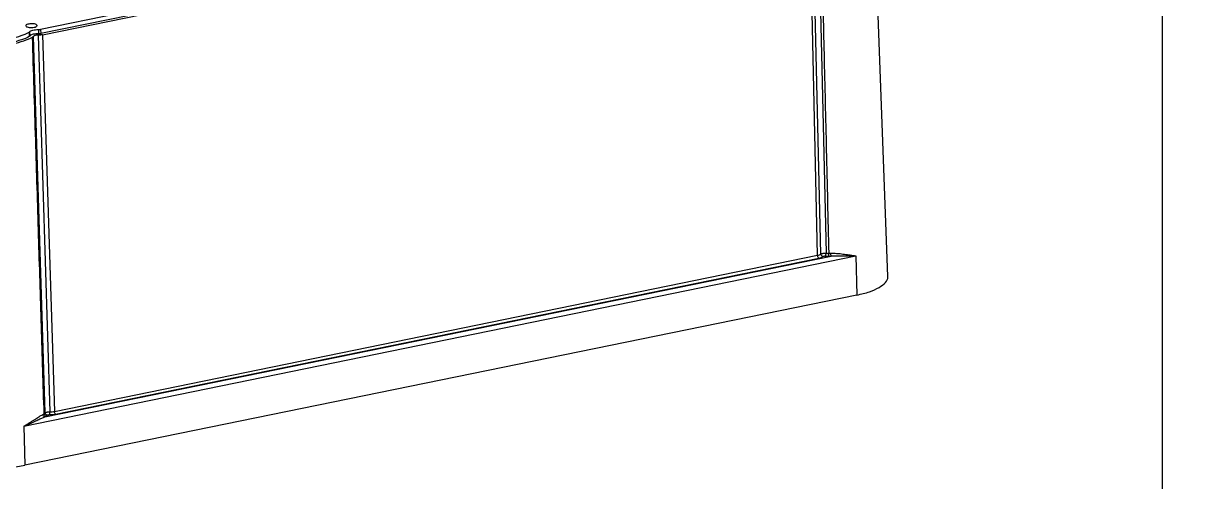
# Model space of a CAD drawing. Header units: millimetres. Extents: x -603 to 1798, y -1840 to -1013.
# Drawn here: x -462.8 to -305, y -1327.5 to -1266.6 of the extents above; entities that cross this region are included whole.
import ezdxf

# ---------------------------------------------------------------- set-up
doc = ezdxf.new("R2010")
doc.units = ezdxf.units.MM
doc.header["$MEASUREMENT"] = 0
doc.layers.get('0').update_dxf_attribs({"linetype": 'CONTINUOUS'})
doc.layers.get('Defpoints').update_dxf_attribs({"linetype": 'CONTINUOUS'})

# ---------------------------------------------------------------- blocks, each defined once
blk = doc.blocks.new('*U25')
at = {"color": 7}
for p, q in [((109.59, -82.41), (107.53, -26.54)), ((98.81, -28.57), (-3.35, -49.47)), ((98.83, -29.14), (-3.33, -50.04)), ((-3.08, -50.19), (99.08, -29.29)), ((100.65, -79.41), (99.5, -29.13)), ((100.2, -29.02), (101.36, -79.3)), ((100.23, -79.57), (99.21, -34.75)), ((-4.89, -49.85), (-4.86, -50.42)), ((-4.83, -49.8), (-4.8, -50.37)), ((-2.73, -100.59), (-4.3, -50.4)), ((-3.68, -50.24), (-2.11, -100.43)), ((-3.64, -49.49), (-3.63, -50.07)), ((-3.35, -49.47), (-3.33, -50.04)), ((-3.08, -50.19), (-1.5, -100.38)), ((-5.59, -102.35), (105.34, -79.66)), ((-2.79, -101.12), (102.03, -79.68)), ((-1.5, -100.38), (100.23, -79.57)), ((-1.35, -100.75), (100.39, -79.94)), ((105.34, -79.66), (105.48, -84.87)), ((105.48, -84.87), (-5.45, -107.56)), ((-5.59, -102.35), (-5.45, -107.56))]:
    blk.add_line(p, q, dxfattribs=at)
for centre, radius, start, end in [((101.1, -56.04), 23.28, 271.4913, 272.2172), ((101.09, -55.53), 24.17, 271.4913, 272.2172), ((-5.64, -95.45), 5.94, 296.0333, 297.8411), ((-5.49, -95.58), 6.17, 296.0333, 297.8411)]:
    blk.add_arc(centre, radius, start, end, dxfattribs=at)
for points, start_tangent, end_tangent in [([(100.53, -29.03), (100.81, -40.69), (101.09, -52.77), (101.39, -65.55), (101.71, -79.31)], (0.023851, -0.999716), (0.023159, -0.999732)), ([(-16.81, -48.9), (-16.6, -49.45), (-15.97, -49.97), (-14.98, -50.4), (-13.66, -50.73), (-12.13, -50.93), (-10.49, -50.98), (-8.82, -50.89), (-7.28, -50.66), (-5.93, -50.3), (-4.89, -49.85)], (-0.017039, -0.999855), (0.868929, 0.494937)), ([(-4.93, -48.76), (-5.18, -48.84), (-5.31, -48.94), (-5.31, -48.99)], (-0.979717, -0.200388), (0.100722, -0.994915)), ([(-3.82, -48.96), (-3.85, -48.89), (-4.01, -48.79), (-4.28, -48.73), (-4.61, -48.72), (-4.93, -48.76)], (-0.078532, 0.996912), (-0.979717, -0.200388)), ([(-4.86, -50.42), (-5.91, -50.87), (-7.26, -51.23), (-7.69, -51.31)], (-0.868928, -0.494939), (-0.985739, -0.168283)), ([(-5.31, -48.99), (-5.29, -49.05), (-5.13, -49.15), (-4.86, -49.21), (-4.53, -49.22), (-4.2, -49.19)], (0.100722, -0.994915), (0.979717, 0.200388)), ([(-4.89, -49.85), (-4.86, -49.83), (-4.84, -49.82), (-4.83, -49.8)], (0.868247, 0.496132), (0.545803, 0.837914)), ([(-4.8, -50.37), (-4.81, -50.38), (-4.83, -50.4), (-4.86, -50.42)], (-0.545803, -0.837914), (-0.868261, -0.496107)), ([(-4.83, -49.8), (-4.67, -49.67), (-4.4, -49.57), (-4.04, -49.51), (-3.64, -49.49)], (0.545803, 0.837914), (0.999723, -0.02354)), ([(-3.63, -50.07), (-3.97, -50.08), (-4.33, -50.13), (-4.63, -50.24), (-4.73, -50.3), (-4.8, -50.37)], (-0.999723, 0.02354), (-0.545803, -0.837914)), ([(-4.3, -50.4), (-4.35, -50.45), (-4.43, -50.5)], (-0.545755, -0.837945), (-0.869202, -0.494458)), ([(-3.68, -50.24), (-3.9, -50.25), (-4.08, -50.28), (-4.22, -50.33), (-4.3, -50.4)], (-0.999723, 0.02354), (-0.545755, -0.837945)), ([(-4.2, -49.19), (-3.95, -49.11), (-3.83, -49), (-3.82, -48.96)], (0.979717, 0.200388), (-0.078532, 0.996912)), ([(-3.08, -50.19), (-3.22, -50.21), (-3.37, -50.23), (-3.52, -50.24), (-3.68, -50.24)], (-0.979717, -0.200388), (-0.999723, 0.02354)), ([(-3.64, -49.49), (-3.54, -49.49), (-3.44, -49.48), (-3.35, -49.47)], (0.999723, -0.02354), (0.979717, 0.200388)), ([(-3.33, -50.04), (-3.47, -50.06), (-3.63, -50.07)], (-0.979717, -0.200388), (-0.999723, 0.02354)), ([(-7.67, -51.5), (-7.01, -51.38), (-5.56, -50.99), (-4.43, -50.5)], (0.987689, 0.156431), (0.869202, 0.494458)), ([(-2.87, -100.7), (-3.23, -89.04), (-3.61, -76.98), (-4, -64.23), (-4.43, -50.5)], (-0.031146, 0.999515), (-0.030918, 0.999522)), ([(100.23, -79.57), (100.48, -79.5), (100.65, -79.41)], (0.979426, 0.201804), (0.800394, 0.599474)), ([(100.39, -79.94), (100.31, -79.86), (100.26, -79.72), (100.23, -79.57)], (-0.861, 0.508605), (-0.027161, 0.999631)), ([(100.39, -79.94), (100.71, -79.85), (100.93, -79.73)], (0.979693, 0.200503), (0.803995, 0.594636)), ([(100.65, -79.41), (100.69, -79.39), (100.73, -79.37), (100.78, -79.35), (100.84, -79.33), (100.91, -79.32), (100.98, -79.31), (101.05, -79.3), (101.12, -79.3), (101.2, -79.29), (101.28, -79.3), (101.36, -79.3)], (0.810163, 0.586205), (0.995597, -0.093736)), ([(100.93, -79.73), (100.8, -79.67), (100.69, -79.56), (100.65, -79.41)], (-0.99009, 0.140436), (-0.029299, 0.999571)), ([(100.93, -79.73), (100.95, -79.72), (100.97, -79.71), (100.99, -79.7), (101.02, -79.69), (101.05, -79.68), (101.08, -79.68), (101.11, -79.68), (101.15, -79.67), (101.19, -79.67), (101.23, -79.67), (101.26, -79.68)], (0.804043, 0.594571), (0.995094, -0.098932)), ([(101.26, -79.68), (101.31, -79.59), (101.35, -79.45), (101.36, -79.3)], (0.705407, 0.708802), (-0.013046, 0.999915)), ([(101.26, -79.68), (101.41, -79.69), (101.56, -79.69), (101.72, -79.69)], (0.995094, -0.098932), (0.999661, 0.026021)), ([(101.36, -79.3), (101.47, -79.31), (101.59, -79.32), (101.71, -79.31)], (0.994809, -0.101755), (0.999688, 0.024981)), ([(101.72, -79.69), (101.72, -79.61), (101.71, -79.47), (101.71, -79.31)], (-0.085874, 0.996306), (-0.01871, 0.999825)), ([(102, -79.31), (102.27, -79.3), (102.57, -79.31), (102.89, -79.33), (103.23, -79.36), (103.6, -79.41), (104, -79.46), (104.42, -79.52), (104.87, -79.59), (105.34, -79.66)], (0.999251, 0.038689), (0.989641, -0.143565)), ([(102.03, -79.68), (102.02, -79.6), (102.01, -79.46), (102, -79.31)], (-0.1939, 0.981021), (-0.019399, 0.999812)), ([(102.03, -79.68), (102.29, -79.66), (102.57, -79.65), (102.88, -79.64), (103.22, -79.64), (103.58, -79.64), (103.98, -79.64), (104.4, -79.65), (104.86, -79.66), (105.34, -79.66)], (0.995785, 0.091717), (0.999977, -0.006766)), ([(105.48, -84.87), (107.16, -84.43), (108.45, -83.85), (109.28, -83.19), (109.59, -82.49), (109.58, -82.41)], (0.979717, 0.200388), (-0.053231, 0.998582)), ([(-5.59, -102.35), (-5.15, -102.1), (-4.76, -101.86), (-4.41, -101.64), (-4.11, -101.44), (-3.84, -101.27), (-3.6, -101.11), (-3.39, -100.98), (-3.2, -100.87), (-3.03, -100.79)], (0.872182, 0.489181), (0.89837, 0.43924)), ([(-2.79, -101.12), (-2.91, -101.06), (-3, -100.94), (-3.03, -100.79)], (-0.975489, 0.22005), (-0.033245, 0.999447)), ([(-2.87, -100.7), (-2.81, -100.67), (-2.76, -100.63), (-2.73, -100.59)], (0.883439, 0.468547), (0.552744, 0.833351)), ([(-2.61, -101.03), (-2.74, -100.97), (-2.83, -100.85), (-2.87, -100.7)], (-0.979251, 0.202653), (-0.033643, 0.999434)), ([(-2.73, -100.59), (-2.7, -100.56), (-2.66, -100.54), (-2.62, -100.51), (-2.56, -100.49), (-2.5, -100.47), (-2.43, -100.46), (-2.36, -100.44), (-2.28, -100.44), (-2.2, -100.43), (-2.11, -100.43)], (0.562089, 0.827077), (0.999857, -0.016922)), ([(-2.43, -100.89), (-2.58, -100.84), (-2.68, -100.73), (-2.73, -100.59)], (-0.998138, 0.060992), (-0.03383, 0.999428)), ([(-2.61, -101.03), (-2.54, -100.99), (-2.47, -100.94), (-2.43, -100.89)], (0.884141, 0.467221), (0.555989, 0.83119)), ([(-2.43, -100.89), (-2.42, -100.87), (-2.4, -100.86), (-2.37, -100.85), (-2.35, -100.84), (-2.32, -100.83), (-2.29, -100.82), (-2.26, -100.82), (-2.22, -100.81), (-2.18, -100.81), (-2.14, -100.81)], (0.556118, 0.831103), (0.999724, -0.023496)), ([(-2.14, -100.81), (-2.12, -100.72), (-2.11, -100.58), (-2.11, -100.43)], (0.326788, 0.945098), (-0.016793, 0.999859)), ([(-2.14, -100.81), (-1.73, -100.8), (-1.35, -100.75)], (0.999722, -0.023584), (0.979739, 0.200277)), ([(-2.11, -100.43), (-1.79, -100.42), (-1.5, -100.38)], (0.999622, -0.027506), (0.980009, 0.198954)), ([(-1.35, -100.75), (-1.42, -100.67), (-1.48, -100.53), (-1.5, -100.38)], (-0.861, 0.508605), (-0.027161, 0.999631)), ([(-5.59, -102.35), (-5.13, -102.15), (-4.71, -101.97), (-4.34, -101.8), (-4, -101.65), (-3.71, -101.51), (-3.44, -101.39), (-3.19, -101.28), (-2.98, -101.19), (-2.79, -101.12)], (0.922547, 0.385885), (0.940503, 0.339786)), ([(-16.33, -106.69), (-15.09, -107.24), (-13.45, -107.65), (-11.53, -107.9), (-9.47, -107.97), (-7.39, -107.86), (-5.45, -107.56)], (0.861, -0.508605), (0.979717, 0.200388))]:
    blk.add_spline(points, degree=3, dxfattribs=dict(at, start_tangent=start_tangent, end_tangent=end_tangent))

msp = doc.modelspace()

# ---------------------------------------------------------------- linework, layer by layer
at = {"layer": 'Defpoints', "color": 2}
for points in [[(-311.01, -1013.36), (-603.44, -1013.36), (-603.44, -1422.34), (-311.01, -1422.34)], [(-311.01, -1013.36), (-18.58, -1013.36), (-18.58, -1422.34), (-311.01, -1422.34)]]:
    msp.add_lwpolyline(points, close=True, dxfattribs=at)

# ---------------------------------------------------------------- block references
msp.add_blockref('*U25', (-457.23, -1217.85))

doc.saveas('drawing.dxf')
